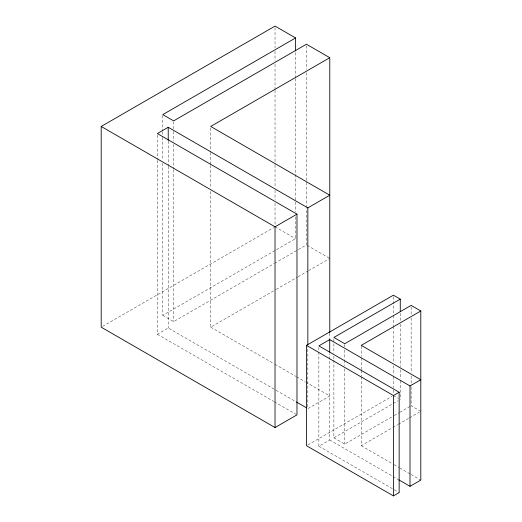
<?xml version="1.0" encoding="UTF-8"?>
<svg xmlns="http://www.w3.org/2000/svg" width="522" height="522" viewBox="0 0 522 522"><rect width="100%" height="100%" fill="white"/><g stroke="black" fill="none" stroke-linecap="round" stroke-linejoin="round"><path stroke-width="0.39" stroke-dasharray="2.61 1.96" d="M102.606 326.374L273.619 227.638M162.792 163.366L162.792 315.327L295.563 238.678L295.563 216.734M162.792 315.327L173.656 321.604L273.939 263.708M274.644 263.297L306.427 244.948L306.427 208.382M157.363 160.365L157.363 334.269L168.228 327.999L275.401 389.875M210.699 191.47L210.699 327.183L275.525 289.756M276.229 289.351L297.364 277.149M298.069 276.738L307.934 271.042M308.639 270.637L329.78 258.436M307.915 444.914L392.022 396.348M318.864 352.154L318.864 446.245L329.728 439.974L329.78 353.675M333.884 360.193L333.884 437.814L398.149 400.713M333.884 437.814L344.748 444.091L393.477 415.956M394.188 415.551L399.128 412.693M399.832 412.289L410.429 406.168M361.263 376.721L361.263 445.723L392.081 427.923M392.785 427.518L397.686 424.693M398.384 424.288L408.896 418.22M409.594 417.815L419.401 412.152M275.029 226.822L295.563 238.678M307.112 245.347L329.095 258.038M393.425 395.539L398.214 398.306M420.804 411.343L411.134 405.764L411.134 384.597M210.699 327.183L274.115 363.795M274.82 364.206L295.961 376.408M296.659 376.812L305.116 381.699M305.82 382.104L329.78 395.937L307.836 408.602L307.836 346.843M276.105 390.286L296.555 402.09M361.263 445.723L393.484 464.326M394.182 464.73L399.089 467.555M399.787 467.96L410.292 474.028M410.997 474.433L420.804 480.096M157.363 334.269L273.704 401.444M274.409 401.849L296.268 414.468M329.728 439.974L398.038 479.411M318.864 446.245L393.516 489.342M394.221 489.747L399.147 492.598M411.134 306.969L411.134 314.812M411.134 317.944L411.134 372.832M411.134 375.971L411.134 383.807M400.27 313.239L400.27 321.865M400.27 324.221L400.27 366.561M400.27 369.693L400.27 379.102M400.27 380.675L400.27 399.493M393.425 296.744L393.425 313.996M393.425 315.562L393.425 325.754M393.425 326.544L393.425 361.824M393.425 365.746L393.425 375.155M393.425 376.721L393.425 387.696M393.425 390.051L393.425 393.973M361.263 346.145L361.263 356.337M361.263 357.903L361.263 369.667M361.263 370.45L361.263 375.938M344.748 344.513L344.748 346.862M344.748 350.001L344.748 359.41M344.748 360.193L344.748 365.681M344.748 368.819L344.748 444.091M333.884 339.026L333.884 342.158M333.884 343.73L333.884 353.14M333.884 356.272L333.884 359.41M329.78 333.362L329.78 339.052M318.864 347.45L318.864 351.371M306.427 45.851L306.427 69.419M306.427 72.669L306.427 181.565M306.427 182.374L306.427 207.567M295.563 52.578L295.563 77.771M295.563 78.587L295.563 201.296M295.563 202.105L295.563 211.86M275.029 27.725L275.029 48.044M275.029 51.293L275.029 61.041M275.029 64.297L275.029 89.484M275.029 90.299L275.029 164.247M275.029 165.063L275.029 187.007M275.029 190.256L275.029 200.004M275.029 203.254L275.029 226.013M210.699 128.086L210.699 151.654M210.699 152.463L210.699 164.652M210.699 165.467L210.699 188.22M173.656 121.691L173.656 130.63M173.656 131.446L173.656 141.194M173.656 144.444L173.656 168.828M173.656 169.637L173.656 321.604M168.228 141.09L168.228 165.467M168.228 166.283L168.228 327.999M162.792 115.421L162.792 130.859M162.792 131.674L162.792 136.549M162.792 137.358L162.792 160.117M157.363 135.172L157.363 159.549"/><path stroke-width="0.78" d="M329.78 332.547L329.78 57.707L210.699 126.461L329.78 195.208L307.836 207.88L168.228 127.277L157.363 133.547L296.972 214.15L296.972 414.873L275.029 427.544L101.196 327.183L101.196 126.461L275.029 26.1L295.563 37.956L295.563 50.954M295.563 37.956L162.792 114.605L173.656 120.882L306.427 44.226L329.78 57.707M101.196 126.461L275.029 226.822L296.972 214.15M398.743 479.816L410.011 486.321L420.804 480.096L420.804 310.981L361.263 345.355L420.804 379.735L410.011 385.96L329.728 339.607L318.864 345.884L399.147 392.237L399.147 492.598L393.425 495.9L306.512 445.723L306.512 345.355L393.425 295.178L400.27 299.132L400.27 311.673M400.27 299.132L333.884 337.453L344.748 343.73L411.134 305.403L420.804 310.981M306.512 345.355L393.425 395.539L399.147 392.237M296.555 402.09L306.427 407.786M410.011 385.96L410.011 486.321M393.425 395.539L393.425 495.9M329.728 339.607L329.728 352.154M307.836 207.88L307.836 344.403M275.029 226.822L275.029 427.544M168.228 127.277L168.228 140.274"/></g></svg>
